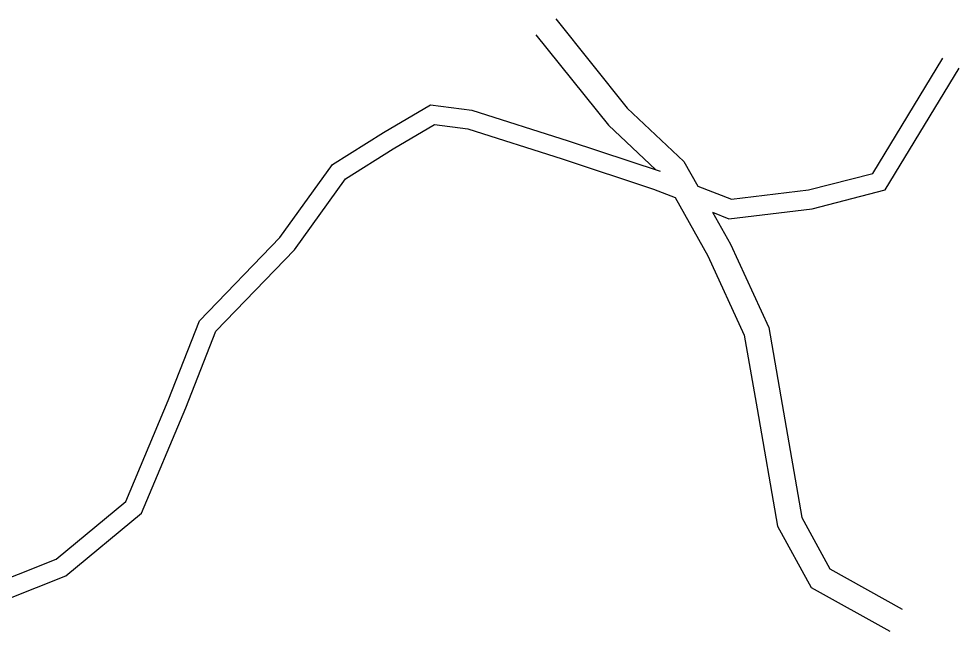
# Model space of a CAD drawing. Extents: x 682046 to 690153, y 7551609 to 7556947.
# Drawn here: x 688858.8 to 689140.4, y 7553567.5 to 7553750.8 of the extents above; entities that cross this region are included whole.
import ezdxf

# ---------------------------------------------------------------- set-up
doc = ezdxf.new("R2010")
doc.units = 0
doc.header["$LTSCALE"] = 80
doc.header["$MEASUREMENT"] = 0
doc.layers.add('RUA', color=7, linetype='CONTINUOUS')

msp = doc.modelspace()

# ---------------------------------------------------------------- linework, layer by layer
at = {"layer": 'RUA'}
for points in [[(689019.623295, 7553750.781002), (689041.009912, 7553724.059), (689058.004223, 7553708.059572), (689062.121093, 7553700.725605)], [(689013.693665, 7553746.035298), (689035.414446, 7553718.895766), (689049.586449, 7553705.553422)], [(689062.121093, 7553700.725605), (689072.233432, 7553696.771335), (689095.320774, 7553699.540699), (689114.586722, 7553704.502399), (689135.553394, 7553738.955479)], [(689066.522468, 7553692.88481), (689071.490955, 7553690.941962), (689096.375526, 7553693.926905), (689118.251312, 7553699.560736), (689140.422161, 7553735.992556)], [(688836.584242, 7553575.729284), (688869.993794, 7553588.98203), (688890.882944, 7553606.293022), (688903.558392, 7553636.518953), (688912.983414, 7553660.407002), (688937.041426, 7553685.274473), (688952.726649, 7553707.133406), (688968.008111, 7553716.724682), (688982.151716, 7553725.015728), (688994.508989, 7553723.394704), (689023.289624, 7553714.304487), (689050.850856, 7553705.132653)], [(688838.177071, 7553570.22963), (688872.934984, 7553584.017238), (688895.597555, 7553602.797877), (688908.83785, 7553634.370744), (688917.868661, 7553657.25965), (688941.428344, 7553681.612026), (688956.704664, 7553702.901111), (688970.964882, 7553711.851412), (688983.348085, 7553719.110503), (688993.270548, 7553717.808877), (689021.531424, 7553708.882823), (689048.911937, 7553699.771129), (689055.363327, 7553697.248415)], [(689055.363327, 7553697.248415), (689065.13876, 7553679.834046), (689076.065538, 7553656.073607), (689079.887276, 7553634.044929), (689086.045018, 7553598.939153), (689096.07406, 7553580.55901), (689119.625229, 7553567.472878)], [(689066.522468, 7553692.88481), (689071.911216, 7553683.285066), (689083.379404, 7553658.347325), (689087.367949, 7553635.35708), (689093.309995, 7553601.481011), (689101.686824, 7553586.128864), (689123.314092, 7553574.111742)]]:
    msp.add_lwpolyline(points, dxfattribs=at)

doc.saveas('drawing.dxf')
